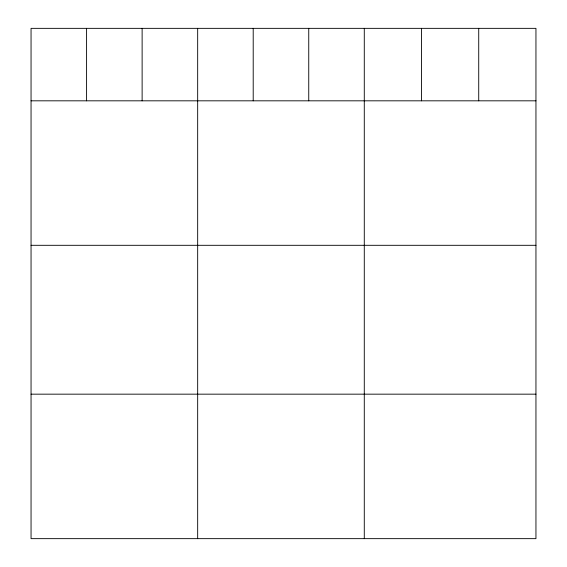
<?xml version="1.0" encoding="UTF-8"?>
<svg xmlns="http://www.w3.org/2000/svg" width="567" height="567" viewBox="0 0 567 567"><rect width="100%" height="100%" fill="white"/><g stroke="black" fill="none" stroke-linecap="round" stroke-linejoin="round"><path stroke-width="0.85" d="M535.95 100.82L535.95 538.65L31.05 538.65L31.05 28.35L535.95 28.35L535.95 100.82L31.05 100.82M31.05 245.305L535.95 245.305M31.05 394.164L535.95 394.164M478.725 28.35L478.725 100.82M421.508 28.35L421.508 100.82M364.283 28.35L364.283 538.65M308.746 28.35L308.746 100.82M253.208 28.35L253.208 100.82M197.67 28.35L197.67 538.65M142.126 28.35L142.126 100.82M86.588 28.35L86.588 100.82"/></g></svg>
